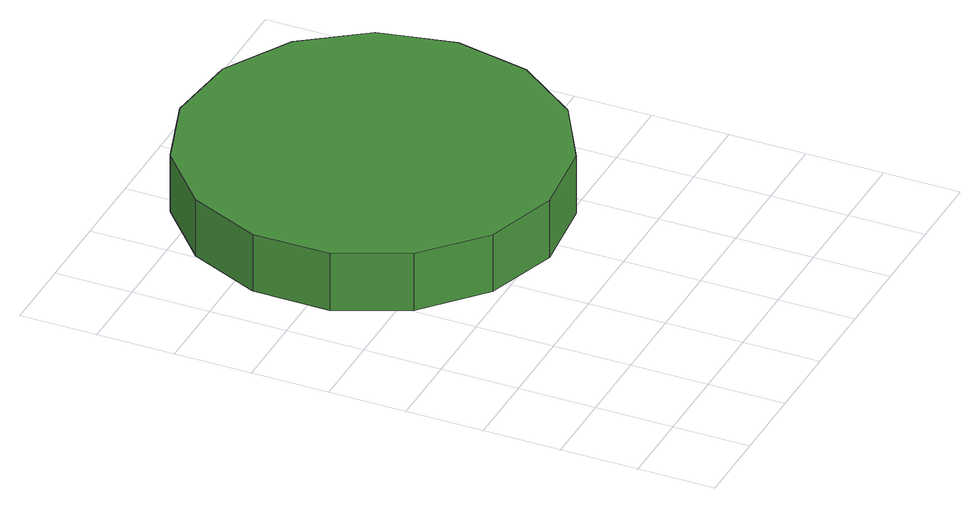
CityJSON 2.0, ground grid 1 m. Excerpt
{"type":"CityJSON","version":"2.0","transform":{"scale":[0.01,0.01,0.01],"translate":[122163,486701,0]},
"CityObjects":{
"tree1":{"type":"SolitaryVegetationObject","attributes":{"function":"something"},"geometry":[{"type":"MultiSurface","lod":"1","boundaries":[[[0,1,2,3,4,5,6,7,8,9,10,11,12,13,14]],[[15,16,17,18,19,20,21,22,23,24,25,26,27,28,29]],[[0,29,28,1]],[[1,28,27,2]],[[2,27,26,3]],[[3,26,25,4]],[[4,25,24,5]],[[5,24,23,6]],[[6,23,22,7]],[[7,22,21,8]],[[8,21,20,9]],[[9,20,19,10]],[[10,19,18,11]],[[11,18,17,12]],[[12,17,16,13]],[[13,16,15,14]],[[14,15,29,0]]]}]},
"tree2":{"type":"SolitaryVegetationObject","attributes":{"function":"something"}}
},
"vertices":[
[538,522,89],[518,620,89],[459,701,89],[372,751,89],[273,762,89],[178,731,89],[103,664,89],[62,572,89],[62,472,89],[103,381,89],[178,314,89],[273,283,89],[372,294,89],[459,344,89],[518,425,89],[518,425,9],[459,344,9],[372,294,9],[273,283,9],[178,314,9],[103,381,9],[62,472,9],[62,572,9],[103,664,9],[178,731,9],[273,762,9],[372,751,9],[459,701,9],[518,620,9],[538,522,9]
]}
